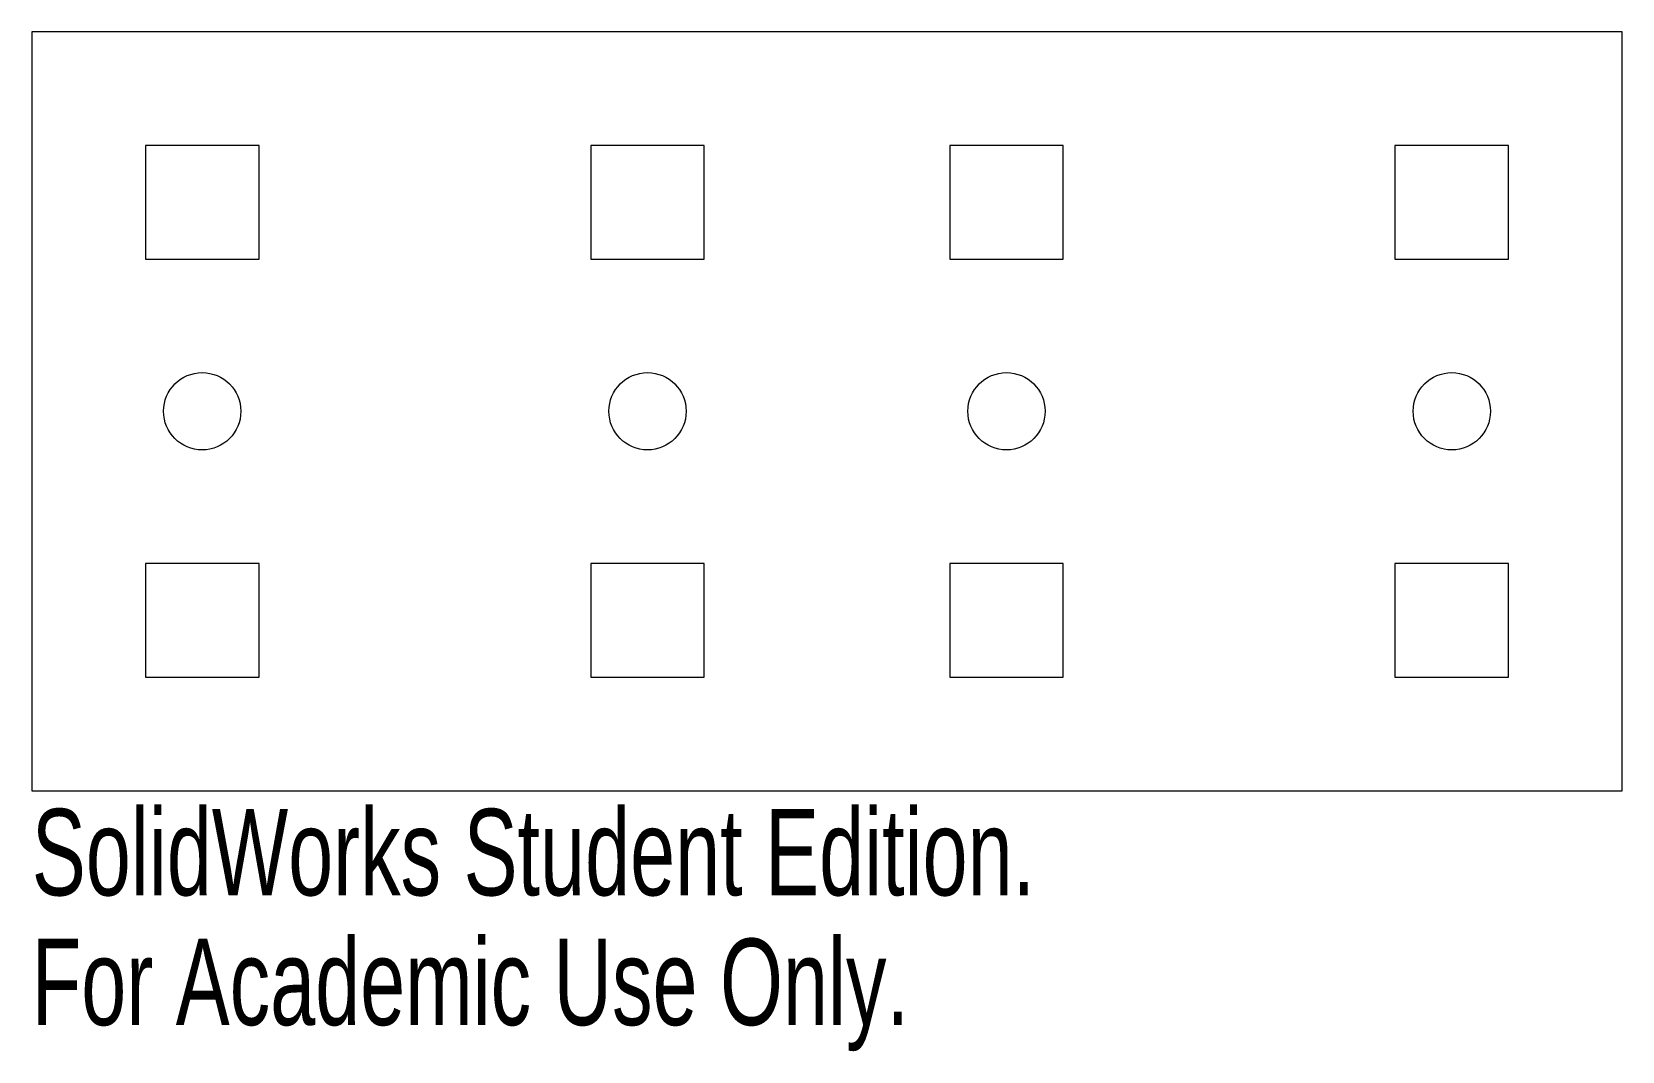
# Model space of a CAD drawing. Header units: inches. Extents: x -1.75 to 1.75, y -1.41 to 0.83.
import ezdxf

# ---------------------------------------------------------------- set-up
doc = ezdxf.new("R2010")
doc.units = ezdxf.units.IN
doc.header["$MEASUREMENT"] = 0
doc.styles.add('SLDTEXTSTYLE0', font='TXT', dxfattribs={"width": 0.7})

msp = doc.modelspace()

# ---------------------------------------------------------------- linework, layer by layer
at = {"color": 7, "linetype": 'Continuous', "lineweight": 15}
for p, q in [((1.75, 0.835), (-1.75, 0.835)), ((-1.75, 0.835), (-1.75, -0.835)), ((1.75, -0.835), (1.75, 0.835)), ((-1.5, 0.585), (-1.5, 0.335)), ((-1.25, 0.585), (-1.5, 0.585)), ((-1.25, 0.335), (-1.25, 0.585)), ((-0.52, 0.585), (-0.52, 0.335)), ((-0.27, 0.585), (-0.52, 0.585)), ((-0.27, 0.335), (-0.27, 0.585)), ((0.27, 0.585), (0.27, 0.335)), ((0.52, 0.585), (0.27, 0.585)), ((0.52, 0.335), (0.52, 0.585)), ((1.25, 0.585), (1.25, 0.335)), ((1.5, 0.585), (1.25, 0.585)), ((1.5, 0.335), (1.5, 0.585)), ((-1.5, 0.335), (-1.25, 0.335)), ((-0.52, 0.335), (-0.27, 0.335)), ((0.27, 0.335), (0.52, 0.335)), ((1.25, 0.335), (1.5, 0.335)), ((-1.5, -0.335), (-1.5, -0.585)), ((-1.25, -0.335), (-1.5, -0.335)), ((-1.25, -0.585), (-1.25, -0.335)), ((-0.52, -0.335), (-0.52, -0.585)), ((-0.27, -0.335), (-0.52, -0.335)), ((-0.27, -0.585), (-0.27, -0.335)), ((0.27, -0.335), (0.27, -0.585)), ((0.52, -0.335), (0.27, -0.335)), ((0.52, -0.585), (0.52, -0.335)), ((1.25, -0.335), (1.25, -0.585)), ((1.5, -0.335), (1.25, -0.335)), ((1.5, -0.585), (1.5, -0.335)), ((-1.5, -0.585), (-1.25, -0.585)), ((-0.52, -0.585), (-0.27, -0.585)), ((0.27, -0.585), (0.52, -0.585)), ((1.25, -0.585), (1.5, -0.585)), ((-1.75, -0.835), (1.75, -0.835))]:
    msp.add_line(p, q, dxfattribs=at)
for centre in [(-1.375, 0), (-0.395, 0), (0.395, 0), (1.375, 0)]:
    msp.add_circle(centre, 0.085, dxfattribs=at)

# ---------------------------------------------------------------- texts
at = {"color": 7, "linetype": 'Continuous', "char_height": 0.1903, "attachment_point": 1, "style": 'SLDTEXTSTYLE0'}
for s, insert in [('SolidWorks Student Edition.', (-1.75, -0.8751)), ('For Academic Use Only.', (-1.75, -1.1606))]:
    msp.add_mtext(s, dxfattribs=dict(at, insert=insert))

doc.saveas('drawing.dxf')
